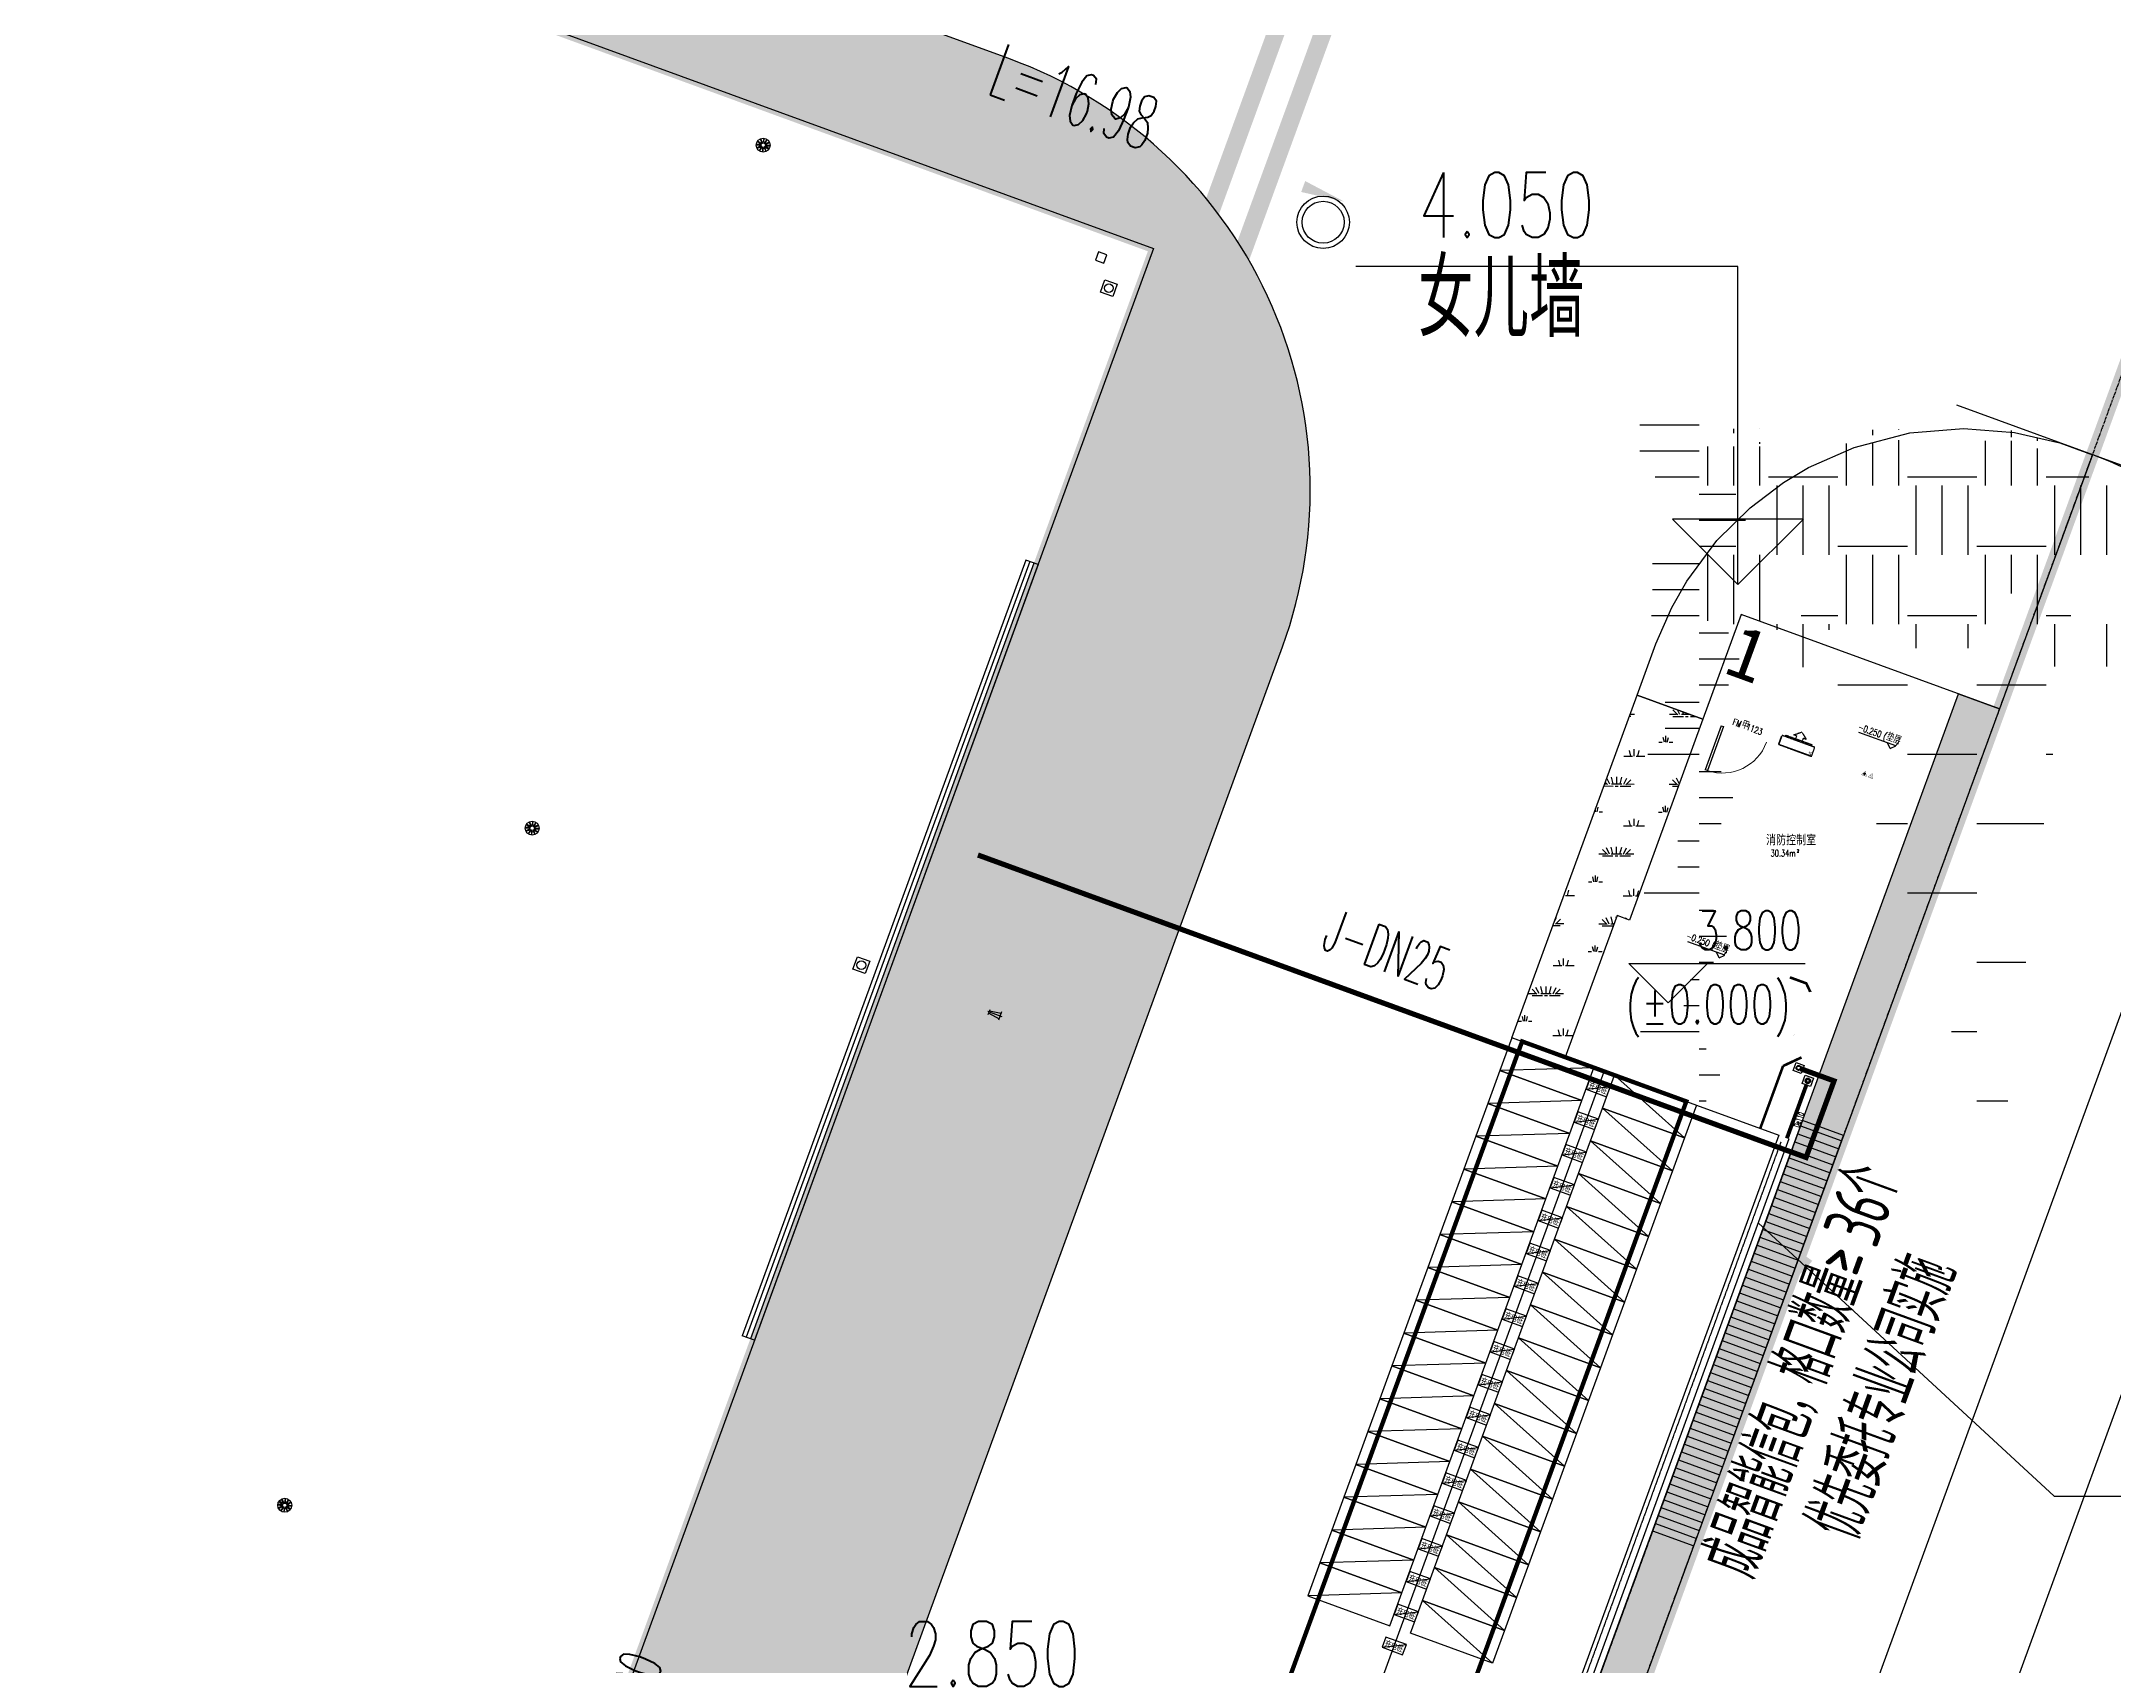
# Model space of a CAD drawing. Extents: x -11 to 40589024741, y -2 to 3380586937.
# Drawn here: x 40588292215 to 40588339648, y 3380269820 to 3380307018 of the extents above; entities that cross this region are included whole.
import ezdxf
from ezdxf.enums import TextEntityAlignment as Align

# ---------------------------------------------------------------- set-up
doc = ezdxf.new("R2010")
doc.units = 0
doc.header["$LTSCALE"] = 10
doc.header["$MEASUREMENT"] = 0
for name, pattern in [('124-SF$0$DASH', [0.35, 0.25, -0.1]), ('CENTER', [50.800000000000004, 31.75, -6.35, 6.35, -6.35]), ('DASH', [0.35, 0.25, -0.1])]:
    doc.linetypes.add(name, pattern=pattern)
doc.layers.get('Defpoints').update_dxf_attribs({"color": 210})
for name, color, linetype in [('0-WALL', 252, 'Continuous'), ('00绿地$0$A-车位', 253, 'Continuous'), ('1-单体污水', 50, 'Continuous'), ('1-单体雨水', 131, 'Continuous'), ('124-SF$0$J_EQPM_SMAL(空调室内外机)', 252, 'Continuous'), ('A-AXIS-ELEV', 4, 'Continuous'), ('A-FIRE-TEXT', 61, 'Continuous'), ('A-HATCH-1', 252, 'Continuous'), ('A-HRAIL', 173, 'Continuous'), ('A-LIN-V', 9, 'Continuous'), ('A-TEXT', 61, 'Continuous'), ('A-防火门', 252, 'Continuous'), ('CURTWALL', 252, 'Continuous'), ('DIM_污水', 2, 'Continuous'), ('PUB_TEXT', 7, 'Continuous'), ('SB_ZF消火栓', 10, 'Continuous'), ('TEXT_污水', 2, 'Continuous'), ('TEXT_给水', 3, 'Continuous'), ('TEXT_雨水', 4, 'Continuous'), ('VPIPE-雨水', 4, 'Continuous'), ('WELL_污水', 2, 'Continuous'), ('虹吸管道配件', 7, 'Continuous'), ('虹吸雨水斗', 6, 'Continuous')]:
    doc.layers.add(name, color=color, linetype=linetype)
for name, color, linetype, lineweight in [('GPS-ZF消防', 1, 'TG_X', 60), ('GPS-ZF给水', 3, 'TG_J', 60), ('LG-ZF给水', 3, 'Continuous', 60), ('LG-ZF雨水', 4, 'Continuous', 60)]:
    doc.layers.add(name, color=color, linetype=linetype, lineweight=lineweight)
doc.styles.add('124-SF$0$Standard', font='gbenor.shx', dxfattribs={"bigfont": 'gbcbig.shx'})
doc.styles.add('_TCH_DIM', font='SIMPLEX', dxfattribs={"bigfont": 'GBCBIG'})
doc.styles.add('_TCH_SPACE', font='SIMPLEX', dxfattribs={"height": 5, "bigfont": 'GBCBIG'})
doc.styles.add('_TCH_WINDOW', font='SIMPLEX', dxfattribs={"height": 3.5, "bigfont": 'GBCBIG'})
doc.styles.add('_TWT_PIPEDN', font='SIMPLEX', dxfattribs={"width": 0.6, "height": 3, "bigfont": 'HZTXT'})
doc.styles.add('A-STANDARD', font='SIMPLEX', dxfattribs={"bigfont": 'GBCBIG'})
doc.styles.add('note_txt', font='arial.ttf', dxfattribs={"width": 0.75})
doc.styles.get("Standard").update_dxf_attribs({"font": 'GBENOR', "width": 0.7, "bigfont": 'GBCBIG'})
doc.styles.add('TG_LINETYPE', font='SIMPLEX', dxfattribs={"width": 0.8, "height": 3.5, "bigfont": 'HZTXT'})
doc.styles.add('黑体', font='simhei.ttf', dxfattribs={"height": 12})
doc.linetypes.add('TG_J', pattern='A,2,-0.3,["J",TG_LINETYPE,S=0.1,R=0,X=-0.23,Y=-0.15],0', length=2.3)
doc.linetypes.add('TG_WX', pattern='A,3,-0.6,["WX",TG_LINETYPE,S=0.1,R=0,X=-0.52,Y=-0.15],0', length=3.6)
doc.linetypes.add('TG_X', pattern='A,5,-0.3,["X",TG_LINETYPE,S=0.1,R=0,X=-0.23,Y=-0.15],0', length=5.3)
pattern_1 = [(359.7997433640027, (40586781652.23563, 3380096977.4066), (1605.582436069864, 1594.398018370558), [240, -48, 64, -48, 240, -960]), (359.7997433640027, (40586781572.40391, 3380097025.685915), (1605.582436069864, 1594.398018370558), [160, -120, 240, -120, 160, -800]), (359.7997433640027, (40586782134.63737, 3380097663.72473), (1605.582436069864, 1594.398018370558), [200, -80, 200, -1120]), (359.7997433640027, (40586781335.7607, 3380097986.51888), (1605.582436069864, 1594.398018370558), [80, -160, 80, -1280]), (89.79974336400268, (40586781495.75972, 3380097985.959663), (-1594.398018370558, 1605.582436069864), [143.9999999999999, -1456]), (89.79974336400268, (40586781972.40147, 3380097024.28786), (-1594.398018370558, 1605.582436069864), [159.9999999999999, -1440]), (89.79974336400268, (40586782374.6359, 3380097662.8859), (-1594.398018370558, 1605.582436069864), [159.9999999999999, -1440]), (44.79974336400269, (40586782180.34427, 3380097007.560975), (5.59220884975889, 1599.99022725065), [160, -2102.7416992]), (134.7997433640026, (40586781764.34681, 3380097009.014949), (-1599.99022725065, 5.59220884975889), [160, -2102.741699199999]), (63.23469218400269, (40586782132.37251, 3380097015.728695), (5.59220893125007, 1599.990227220076), [160, -3417.7087632]), (75.76349989400268, (40586782052.40098, 3380097024.008257), (5.592208906717815, 1599.990226980322), [159.9999999999999, -6436.969001599999]), (75.76349989400268, (40586782454.63541, 3380097662.606292), (5.592208906717815, 1599.990226980322), [128, -6468.969001599999]), (75.76349989400268, (40586781527.75951, 3380097985.847823), (5.592208906717815, 1599.990226980322), [112, -6484.969001599998]), (103.8359868340026, (40586781892.40195, 3380097024.567471), (5.592208790911286, 1599.990226980727), [160, -6436.9690016]), (103.8359868340026, (40586782294.63638, 3380097663.165513), (5.592208790911286, 1599.990226980727), [128, -6468.9690016]), (103.8359868340026, (40586781463.75992, 3380097986.071505), (5.592208790911286, 1599.990226980727), [112, -6484.9690016]), (116.3647945640027, (40586781812.37448, 3380097016.847134), (5.592208209553519, 1599.990227222598), [159.9999999999999, -3417.706876319998])]

# ---------------------------------------------------------------- blocks, each defined once
blk = doc.blocks.new('555555555555555-M')
at = {"layer": 'A-LIN-V'}
h = blk.add_hatch(dxfattribs=at)
h.set_pattern_fill('ANSI31', color=256, scale=0.2, angle=212.6932080760602)
h.set_pattern_definition([(45.00000000000003, (0, 0), (-0.224506403026729, 0.2245064030267287), [])])
h.paths.add_polyline_path([(-149.8188201859593, -516.0526710674167), (-149.8188201785088, -515.0526710636914), (-159.8188201636076, -515.0526710599661), (-159.8188201636076, -516.052671071142)])
blk.add_lwpolyline([(-149.8188201859593, -516.0526710674167), (-149.8188201785088, -515.0526710636914), (-159.8188201636076, -515.0526710599661), (-159.8188201636076, -516.052671071142), (-149.8188201636076, -516.0526710674167)], dxfattribs=at)
at = {"layer": 'PUB_TEXT', "width": 0.7}
for s, height, p in [('成品智能信包，格口数量≥', 1.322222222222222, (-160.0961484983563, -517.6474339142442)), ('36', 1.3125, (-152.0111484983563, -517.6474339142442)), ('个', 1.322222222222222, (-150.9392734983563, -517.6474339142442)), ('优先委托专业公司实施', 1.322222222222222, (-158.4676572084427, -519.5719380304217))]:
    blk.add_text(s, height=height, dxfattribs=at).set_placement(p)
blk = doc.blocks.new('gfctuc')
blk.add_lwpolyline([(2035210, 4060000), (2035210, 4059500), (2035460, 4059500), (2035460, 4060000)], close=True)
blk.add_lwpolyline([(2035210, 4060000), (2035460, 4059500)])
at = {"layer": 'A-FIRE-TEXT', "style": 'note_txt', "width": 0.75}
blk.add_text('充电桩', height=139.1772151898734, rotation=270, dxfattribs=at).set_placement((2035259.942341931, 4059972.67247209))
blk = doc.blocks.new('00绿地$0$G$C40593B0A')
at = {"layer": '00绿地$0$A-车位'}
blk.add_lwpolyline([(-1559.999999523163, 590.0000009536743), (-759.9999995231628, 590.0000009536743), (-759.9999995231628, -1409.999999046326), (-1559.999999523163, -1409.999998569489)], close=True, dxfattribs=at)
blk.add_lwpolyline([(-759.9999995231628, 590.0000004768372), (-1559.999999284744, -1409.999998569489)], dxfattribs=at)
blk = doc.blocks.new('“奔腾”虹吸雨水斗')
at = {"layer": '虹吸雨水斗', "lineweight": 25}
for p, q in [((946981.5729472799, 86752.89512428427), (947040.4342308647, 86687.51744999675)), ((947051.9390358106, 86699.02171509856), (946986.60449177, 86757.83901256899)), ((947047.8582179125, 86793.27368750554), (947066.1447476526, 86707.2243189398)), ((947081.8603335525, 86711.43490229684), (947054.6876074036, 86795.03944810855)), ((947125.4522277878, 86795.09991370716), (947098.2641428069, 86711.4357096796)), ((947113.9795311099, 86707.22438888164), (947132.249532881, 86793.21441250079)), ((947193.5637246221, 86757.8844670532), (947128.1860503346, 86699.02318346837)), ((947139.6903154363, 86687.51837852233), (947198.5076129069, 86752.85292256305)), ((946944.3575006259, 86684.78362745002), (947028.0217046535, 86657.59554246908)), ((947028.0225120363, 86641.19173321455), (946944.4179662246, 86614.01900706587)), ((946946.1837268276, 86607.18961757475), (947032.2330953933, 86625.4761473148)), ((947032.2330254515, 86673.31093077212), (946946.2430018323, 86691.58093254315)), ((947040.4356992345, 86611.27043547296), (946981.6184017641, 86545.93589143225)), ((946986.5622900488, 86540.90434694209), (947051.9399643363, 86599.7656305269)), ((947066.1464835609, 86591.56442511365), (947047.87648179, 86505.5744014945)), ((947054.6737868831, 86503.68890028812), (947081.8618718641, 86587.3531043157)), ((947098.2656811185, 86587.35391169846), (947125.4384072672, 86503.74936588678)), ((947132.2677967583, 86505.51512648973), (947113.9812670184, 86591.5644950555)), ((947128.1869788602, 86599.76709889674), (947193.5215229009, 86540.94980142628)), ((947198.553067391, 86545.89368971103), (947139.6917838062, 86611.27136399854)), ((947233.9422878433, 86691.59919642055), (947147.8929192775, 86673.31266668047)), ((947147.8929892194, 86625.47788322317), (947233.8830128385, 86607.20788145217)), ((947152.1035026347, 86657.59708078073), (947235.7080484463, 86684.76980692943)), ((947235.7685140449, 86614.00518654528), (947152.1043100174, 86641.19327152622))]:
    blk.add_line(p, q, dxfattribs=at)
for centre, radius in [((947090.0630073354, 86649.39440699767), 149.9999999998636), ((947090.0630073354, 86649.39440699764), 47.64705882348608)]:
    blk.add_circle(centre, radius, dxfattribs=at)
for centre, start, end in [((947057.4151437385, 86705.94030695265), 231.638169039676, 8.367471067260695), ((947090.0620780587, 86714.68852463702), 201.6381690394507, 338.3674710638043), ((947122.7092613779, 86705.9412362294), 171.638169042018, 308.3674710654842), ((947024.7688896961, 86649.39347772092), 291.6381690381559, 68.36747106928848), ((947033.5161781037, 86682.04066104008), 261.6381690402307, 38.36747106319988), ((947033.5171073804, 86616.74654340072), 321.6381690427745, 98.36747106896546), ((947057.416753293, 86592.84757776589), 351.638169042018, 128.3674710654842), ((947090.0639366122, 86584.10028935828), 21.63816903945068, 158.3674710638043), ((947122.7108709324, 86592.84850704264), 51.63816903967597, 188.3674710672607), ((947146.6089072905, 86682.04227059458), 141.6381690427745, 278.3674710689655), ((947146.6098365672, 86616.74815295523), 81.63816904023071, 218.3674710631998), ((947155.3571249748, 86649.39533627436), 111.6381690381559, 248.3674710692885)]:
    blk.add_arc(centre, 8.823529411756681, start, end, dxfattribs=at)
blk = doc.blocks.new('A$C5F4A4BCE')
at = {"layer": '虹吸管道配件'}
for p, q in [((176.6663531798404, 0.0004953843308613), (0.0035471294540912, 176.2005501805106)), ((306.8823327764403, 346.7958991547348), (30.35059985890985, 145.9329886414343)), ((332.6375935673714, 321.1081017962424), (54.06986262113787, 42.54037085035816)), ((358.6182207444217, 295.1955283771967), (158.4812981195282, 18.13791643886361)), ((387.5463056394364, 266.3432178216754), (277.7288814946078, 375.8729857708094)), ((332.6375935673714, 321.1081017962424), (359.8704551435076, 348.3409633730771))]:
    blk.add_line(p, q, dxfattribs=at)
blk = doc.blocks.new('A$C45D56988')
at = {"layer": 'SB_ZF消火栓', "linetype": 'Continuous'}
h = blk.add_hatch(dxfattribs=at)
h.set_pattern_fill('ANSI31', color=256, scale=129.3304319997598, angle=270, style=0)
h.set_pattern_definition([(44.99999999999999, (-18467.83556752148, -6006.071650836078), (11.43130318510198, -11.43130318510198), [])])
h.paths.add_polyline_path([(169.7347523299104, 29.16247306582227), (169.7347523299104, 113.239785564554), (95.15624567508348, 113.239785564554), (95.15624567508348, 29.16247306582227)])
h = blk.add_hatch(dxfattribs=at)
h.set_pattern_fill('ANSI31', color=256, scale=129.3304319997598, angle=270, style=0)
h.set_pattern_definition([(44.99999999999999, (-18145.29467360777, -6006.071650836078), (11.43130318510198, -11.43130318510198), [])])
h.paths.add_polyline_path([(492.2756462436228, 29.16247306582227), (492.2756462436228, 113.239785564554), (417.6971395883302, 113.239785564554), (417.6971395883302, 29.16247306582227)])
for points, const_width in [([(253.8434293688333, 6.466528988952632), (132.5219146713207, 216.6015564965637), (11.20039997334243, 6.466528988952632), (253.8434293688333, 6.466528988952632), (132.5219146713207, 216.6015564965637)], 12.93304319997598), ([(169.7347523299104, 29.16247306582227), (169.7347523299104, 113.239785564554), (95.15624567508348, 113.239785564554), (95.15624567508348, 29.16247306582227), (169.7347523299104, 29.16247306582227)], 7.759825919985592), ([(576.3843232823128, 6.466528988952632), (455.0628085848002, 216.6015564965637), (333.7412938870548, 6.466528988952632), (576.3843232823128, 6.466528988952632), (455.0628085848002, 216.6015564965637)], 12.93304319997598), ([(492.2756462436228, 29.16247306582227), (492.2756462436228, 113.239785564554), (417.6971395883302, 113.239785564554), (417.6971395883302, 29.16247306582227), (492.2756462436228, 29.16247306582227)], 7.759825919985592)]:
    blk.add_lwpolyline(points, dxfattribs=dict(at, const_width=const_width))
blk = doc.blocks.new('壁挂式空调室内机')
at = {"layer": '124-SF$0$J_EQPM_SMAL(空调室内外机)', "linetype": '124-SF$0$DASH', "ltscale": 0.5}
for p, q in [((2036016.637841095, 1699011.875283499), (2035816.637841095, 1699011.875283494)), ((2036016.637841095, 1699011.875283499), (2036016.637841103, 1698211.87528344)), ((2036016.637841103, 1698211.87528344), (2035816.637841118, 1698211.875283553))]:
    blk.add_line(p, q, dxfattribs=at)
for points in [[(2035691.637841094, 1698761.87528346), (2035691.637841096, 1698690.78153346), (2035766.637841096, 1698690.781533462), (2035766.637841101, 1698532.969033462), (2035691.637841101, 1698532.96903346), (2035691.637841103, 1698461.87528346), (2035566.637841099, 1698611.875283456)], [(2035796.637841111, 1698211.875283463), (2036016.637841111, 1698211.87528347), (2036016.637841087, 1699011.87528347), (2035796.637841087, 1699011.875283463)]]:
    blk.add_lwpolyline(points, close=True, dxfattribs=at)
blk.add_lwpolyline([(2035796.637841089, 1698936.875283463), (2035766.637841089, 1698936.875283462), (2035766.637841108, 1698286.875283462), (2035796.637841108, 1698286.875283463)], dxfattribs=at)
at = {"layer": '124-SF$0$J_EQPM_SMAL(空调室内外机)', "linetype": '124-SF$0$DASH', "ltscale": 0.5, "style": '124-SF$0$Standard', "width": 0.6999999999534339}
blk.add_text('1P', height=100, rotation=90, dxfattribs=at).set_placement((2036025.327645134, 1698967.411174855), align=Align.CENTER)
blk = doc.blocks.new('$DorLib2D$00000001')
for p, q in [((0.45, 0.9750000000000001), (0.5000000000000002, 0.9750000000000001)), ((0.45, 0), (0.45, 0.9750000000000001)), ((0.5, 0), (0.5, 0.9750000000000001)), ((0.5, 0), (0.45, 0))]:
    blk.add_line(p, q)
at = {"lineweight": 13}
blk.add_arc((0.475, 0), 0.975, 91.4692835813538, 180, dxfattribs=at)
blk = doc.blocks.new('$TWTSYS$00000376')
for radius in [0.5, 0.4]:
    blk.add_circle((0, 0, 1e-08), radius)

msp = doc.modelspace()

# ---------------------------------------------------------------- hatches: boundary and pattern name
at = {"layer": '0-WALL'}
h = msp.add_hatch(dxfattribs=at)
h.set_pattern_fill('草坪或沼泽', color=256, scale=400, angle=-0.2002566359973439)
h.set_pattern_definition(pattern_1)
h.paths.add_polyline_path([(40588302101.65063, 3380196170.468816), (40588275532.99889, 3380123451.400391), (40588213851.09888, 3380137607.100394), (40588128542.39888, 3380162853.200394), (40588051310.19772, 3380185028.900719), (40588215760.93867, 3380403827.430827), (40588224457.89889, 3380415266.100397), (40588259176.22743, 3380461579.853973), (40588327409.83173, 3380431029.725285), (40588344233.50636, 3380419662.492857), (40588367371.5578, 3380409302.928), (40588374373.70445, 3380393980.898594), (40588343265.0993, 3380308835.863516), (40588342325.82697, 3380309179.036222), (40588348228.41968, 3380325334.510901), (40588347758.97752, 3380325506.026352), (40588351316.98, 3380333787.979114), (40588373293.57957, 3380393938.55436), (40588366618.76474, 3380408544.319475), (40588343745.60789, 3380418785.283479), (40588326921.93328, 3380430152.515906), (40588259497.00458, 3380460340.577487), (40588225255.99977, 3380414663.566939), (40588216558.65724, 3380403224.394626), (40588052982.28776, 3380185589.19869), (40588128822.27935, 3380163813.243824), (40588214105.07047, 3380138574.811257), (40588274896.56686, 3380124623.454612), (40588301162.37835, 3380196513.641506)])
h.paths.add_polyline_path([(40588308330.11839, 3380213217.941715), (40588307390.84607, 3380213561.114415), (40588309294.96852, 3380218774.420028), (40588308825.8936, 3380218945.745433), (40588312382.5983, 3380227228.097439), (40588336080.2008, 3380292084.600181), (40588337019.47311, 3380291741.427476)])
h = msp.add_hatch(dxfattribs=at)
h.set_pattern_fill('草坪或沼泽', color=256, scale=400, angle=-0.2002566359973439)
h.set_pattern_definition([(359.7997433640027, (40586781652.23563, 3380096977.4066), (1605.582436069863, 1594.398018370559), [240, -48, 64, -48, 240, -960]), (359.7997433640027, (40586781572.40391, 3380097025.685915), (1605.582436069863, 1594.398018370559), [160, -120, 240, -120, 160, -800]), (359.7997433640027, (40586782134.63737, 3380097663.72473), (1605.582436069863, 1594.398018370559), [200, -80, 200, -1120]), (359.7997433640027, (40586781335.7607, 3380097986.51888), (1605.582436069863, 1594.398018370559), [80, -160, 80, -1280]), (89.79974336400268, (40586781495.75972, 3380097985.959663), (-1594.398018370559, 1605.582436069863), [143.9999999999999, -1456]), (89.79974336400268, (40586781972.40147, 3380097024.28786), (-1594.398018370559, 1605.582436069863), [159.9999999999999, -1440]), (89.79974336400268, (40586782374.6359, 3380097662.8859), (-1594.398018370559, 1605.582436069863), [159.9999999999999, -1440]), (44.79974336400269, (40586782180.34427, 3380097007.560975), (5.592208849759004, 1599.99022725065), [160, -2102.7416992]), (134.7997433640026, (40586781764.34681, 3380097009.014949), (-1599.99022725065, 5.592208849759004), [160, -2102.741699199999]), (63.23469218400269, (40586782132.37251, 3380097015.728695), (5.59220893125007, 1599.990227220076), [160, -3417.7087632]), (75.76349989400268, (40586782052.40098, 3380097024.008257), (5.592208906717815, 1599.990226980322), [159.9999999999999, -6436.969001599999]), (75.76349989400268, (40586782454.63541, 3380097662.606292), (5.592208906717815, 1599.990226980322), [128, -6468.969001599999]), (75.76349989400268, (40586781527.75951, 3380097985.847823), (5.592208906717815, 1599.990226980322), [112, -6484.969001599998]), (103.8359868340026, (40586781892.40195, 3380097024.567471), (5.592208790911286, 1599.990226980727), [160, -6436.9690016]), (103.8359868340026, (40586782294.63638, 3380097663.165513), (5.592208790911286, 1599.990226980727), [128, -6468.9690016]), (103.8359868340026, (40586781463.75992, 3380097986.071505), (5.592208790911286, 1599.990226980727), [112, -6484.9690016]), (116.3647945640027, (40586781812.37448, 3380097016.847134), (5.592208209553178, 1599.990227222599), [159.9999999999999, -3417.706876319998])])
edge = h.paths.add_edge_path()
edge.add_line((40588347473.74732, 3380325610.238097), (40588347683.54144, 3380326090.42787))
edge.add_line((40588347683.54144, 3380326090.42787), (40588351031.62238, 3380333884.752417))
edge.add_line((40588351031.62238, 3380333884.752417), (40588372861.52964, 3380393921.616653))
edge.add_line((40588372861.52964, 3380393921.616653), (40588366317.64748, 3380408240.876073))
edge.add_line((40588366317.64748, 3380408240.876073), (40588343550.44849, 3380418434.399735))
edge.add_line((40588343550.44849, 3380418434.399735), (40588326726.77381, 3380429801.632178))
edge.add_line((40588326726.77381, 3380429801.632178), (40588259625.31542, 3380459844.866894))
edge.add_line((40588259625.31542, 3380459844.866894), (40588073765.91951, 3380212575.66465))
edge.add_line((40588073765.91951, 3380212575.66465), (40588074114.24911, 3380212476.750173))
edge.add_line((40588074114.24911, 3380212476.750173), (40588253152.5882, 3380450673.037109))
edge.add_line((40588253152.5882, 3380450673.037109), (40588254435.22427, 3380450204.422307))
edge.add_line((40588254435.22426, 3380450204.422312), (40588256320.90167, 3380455368.658761))
edge.add_line((40588256320.90168, 3380455368.658754), (40588326766.81535, 3380429630.545198))
edge.add_line((40588326766.81535, 3380429630.5452), (40588324880.26955, 3380424466.932958))
edge.add_line((40588324880.26955, 3380424466.93296), (40588331455.15974, 3380422064.756639))
edge.add_line((40588331455.15974, 3380422064.756637), (40588332483.92516, 3380424880.513825))
edge.add_line((40588332483.92516, 3380424880.513825), (40588335301.73654, 3380423850.997883))
edge.add_line((40588335301.73654, 3380423850.997883), (40588334273.03025, 3380421035.31484))
edge.add_line((40588334273.03025, 3380421035.31484), (40588353055.22745, 3380414173.051638))
edge.add_line((40588353055.22745, 3380414173.051638), (40588361187.80811, 3380410524.8103))
edge.add_arc((40588348999.16582, 3380398232.729486), 17310.63983173795, -14.619993948344586, 45.2420907396521, ccw=False)
edge.add_line((40588365749.30704, 3380393863.402212), (40588366656.65319, 3380393529.94107))
edge.add_line((40588366656.65319, 3380393529.94107), (40588371065.31603, 3380391919.168731))
edge.add_line((40588371065.31603, 3380391919.168731), (40588346912.35277, 3380325815.879339))
edge.add_line((40588346912.35277, 3380325815.879339), (40588347473.74732, 3380325610.238097))
h = msp.add_hatch(dxfattribs=at)
h.set_pattern_fill('草坪或沼泽', color=256, scale=400, angle=-0.2002566359973439)
h.set_pattern_definition(pattern_1)
edge = h.paths.add_edge_path()
edge.add_arc((40588276896.11306, 3380228003.90167), 3000.732754356062, 160.8988384068728, 249.924309816011)
edge.add_line((40588275866.0779, 3380225185.493501), (40588283567.66739, 3380222371.617772))
edge.add_arc((40588287170.98043, 3380232233.977297), 10500.00001398691, 249.9297114004127, 339.9297093813287)
edge.add_line((40588297033.33983, 3380228630.663911), (40588320609.30452, 3380293158.672471))
edge.add_arc((40588310746.9451, 3380296761.985848), 10500.00001027827, -20.07029054043499, 69.92971149946355)
edge.add_line((40588314350.25814, 3380306624.345373), (40588306648.63988, 3380309438.209656))
edge.add_arc((40588305619.15548, 3380306619.600929), 3000.732125477395, 69.93550201691976, 158.9609896945919)
edge.add_line((40588302818.46352, 3380307696.874272), (40588317658.96649, 3380302274.746088))
edge.add_line((40588317658.96647, 3380302274.746092), (40588288901.0967, 3380223563.724454))
edge.add_line((40588288901.0967, 3380223563.724453), (40588274060.59381, 3380228985.852626))
h = msp.add_hatch(dxfattribs=at)
h.set_pattern_fill('草坪或沼泽', color=256, scale=400, angle=-0.2002566359973439)
h.set_pattern_definition(pattern_1)
h.paths.add_polyline_path([(40588327080.01256, 3380283767.818078), (40588325858.54317, 3380284214.094297), (40588328724.03516, 3380292057.018147), (40588330227.28615, 3380291507.790162), (40588328546.43983, 3380286907.27127), (40588328264.65811, 3380287010.223078)])
msp.add_hatch(color=256, dxfattribs=at).paths.add_polyline_path([(40588331496.71636, 3380279976.585305), (40588332462.63614, 3380278811.682229), (40588332734.10699, 3380279105.456936)], flags=17)
at = {"layer": '1-单体污水'}
for points in [[(40588332595.21292, 3380285458.143757), (40588332605.5081, 3380285486.321928), (40588332617.17988, 3380285482.057526)], [(40588332595.21292, 3380285458.143757), (40588332622.41769, 3380285470.78894), (40588332617.17988, 3380285482.057526)], [(40588332684.62787, 3380285265.777007), (40588332711.83263, 3380285278.42219), (40588332717.07044, 3380285267.153606)], [(40588332684.62787, 3380285265.777007), (40588332712.80604, 3380285255.481827), (40588332717.07044, 3380285267.153606)]]:
    msp.add_hatch(color=256, dxfattribs=at).paths.add_polyline_path(points)
at = {"layer": 'A-HATCH-1'}
h = msp.add_hatch(dxfattribs=at)
h.set_pattern_fill('EARTH', color=256, scale=500)
h.set_pattern_definition([(0, (93.92723846435547, -34.31726694107056), (1587.5, 1587.5), [1587.5, -1587.5]), (0, (93.92723083496094, 560.9952330589294), (1587.5, 1587.5), [1587.5, -1587.5]), (0, (93.92723846435547, 1156.307733058929), (1587.5, 1587.5), [1587.5, -1587.5]), (90, (292.3647079467773, 1354.745242595673), (-1587.5, 1587.5), [1587.5, -1587.5]), (90, (887.6772384643555, 1354.745234966278), (-1587.5, 1587.5), [1587.5, -1587.5]), (90, (1482.989738464355, 1354.745233058929), (-1587.5, 1587.5), [1587.5, -1587.5])])
h.paths.add_polyline_path([(40588328724.03516, 3380292057.018147), (40588329153.00119, 3380293231.108782), (40588329516.00616, 3380294064.226702), (40588329858.88187, 3380294666.224604), (40588330552.09274, 3380295594.811324), (40588331309.6404, 3380296345.758215), (40588332075.6366, 3380296923.084267), (40588332646.04918, 3380297263.135762), (40588333694.03465, 3380297727.13975), (40588334967.24739, 3380298055.716828), (40588336193.92644, 3380298157.312654), (40588337360.35245, 3380298066.623588), (40588338397.52149, 3380297827.39702), (40588339143.4695, 3380297554.857328), (40588337019.47477, 3380291741.426878), (40588331102.49392, 3380293903.256054), (40588330227.2861, 3380291507.790174)])
at = {"layer": 'GPS-ZF给水'}
for points in [[(40588333230.04813, 3380283224.634266), (40588333250.63849, 3380283280.990607), (40588333306.99483, 3380283260.400248)], [(40588333230.04813, 3380283224.634266), (40588333286.40446, 3380283204.043903), (40588333306.99483, 3380283260.400248)], [(40588332590.03535, 3380281472.903007), (40588332569.44487, 3380281416.546708), (40588332625.80132, 3380281395.956306)], [(40588332590.03535, 3380281472.903007), (40588332646.39169, 3380281452.312647), (40588332625.80132, 3380281395.956306)]]:
    msp.add_hatch(color=256, dxfattribs=at).paths.add_polyline_path(points)

# ---------------------------------------------------------------- linework, layer by layer
at = {"layer": '0-WALL', "linetype": 'CENTER', "ltscale": 0.2}
msp.add_line((40588275533, 3380123451.4), (40588374373.70558, 3380393980.898193), dxfattribs=at)
at = {"layer": '0-WALL'}
for p, q in [((40588331031.81094, 3380301868.286373), (40588322289.60671, 3380301868.286373)), ((40588331031.81094, 3380294583.99063), (40588331031.81094, 3380301868.286373)), ((40588331031.81094, 3380294583.99063), (40588329531.81094, 3380296083.99063)), ((40588332531.81094, 3380296083.99063), (40588329531.81094, 3380296083.99063)), ((40588331031.81094, 3380294583.99063), (40588332531.81094, 3380296083.99063)), ((40588329437.86173, 3380285009.831758), (40588328537.86173, 3380285909.831758)), ((40588328537.86173, 3380285909.831758), (40588332565.84434, 3380285909.831758)), ((40588329437.86173, 3380285009.831758), (40588330337.86173, 3380285909.831758)), ((40588331496.71636, 3380279976.585305), (40588338267.33846, 3380273720)), ((40588338267.33846, 3380273720), (40588346950, 3380273720))]:
    msp.add_line(p, q, dxfattribs=at)
for points in [[(40588279663.92742, 3380120186.559477), (40588379774.60181, 3380394192.024467), (40588371135.52426, 3380413095.970189), (40588346673, 3380424048.539261), (40588329849.32545, 3380435415.771638), (40588230874.09999, 3380479729.8), (40588213435.8, 3380475126.9)], [(40588330085.2688, 3380282669.817246), (40588331963.81347, 3380281983.471905), (40588316864.21603, 3380240655.489169), (40588314985.67255, 3380241341.834076)], [(40588332198.72759, 3380281898.007923), (40588312243.10741, 3380227278.967361), (40588308684.93015, 3380218997.135206)]]:
    msp.add_lwpolyline(points, dxfattribs=at)
at = {"layer": '0-WALL', "color": 1, "linetype": 'DASH', "ltscale": 3, "const_width": 300}
msp.add_lwpolyline([(40588374373.70446, 3380393980.898591), (40588367371.55781, 3380409302.927993), (40588344233.50639, 3380419662.492842), (40588327409.83178, 3380431029.725266), (40588259176.22743, 3380461579.853973), (40588224457.8989, 3380415266.100388), (40588215760.93867, 3380403827.430825), (40588051310.19777, 3380185028.900704), (40588128542.3989, 3380162853.200386), (40588213851.09889, 3380137607.100389), (40588275532.99889, 3380123451.400389)], close=True, dxfattribs=at)
at = {"layer": '0-WALL', "linetype": 'CENTER', "ltscale": 0.2}
msp.add_lwpolyline([(40588374373.70446, 3380393980.898591), (40588367371.55781, 3380409302.927993), (40588344233.50639, 3380419662.492842), (40588327409.83178, 3380431029.725266), (40588259176.22743, 3380461579.853973), (40588224457.8989, 3380415266.100388), (40588215760.93867, 3380403827.430825), (40588051310.19777, 3380185028.900704), (40588128542.3989, 3380162853.200386), (40588213851.09889, 3380137607.100389), (40588275532.99889, 3380123451.400389)], close=True, dxfattribs=at)
at = {"layer": '0-WALL', "color": 20, "true_color": 0xf72408}
for points, const_width in [([(40588140496.06805, 3380277785.006165), (40588146540.46045, 3380294328.662395), (40588189424.8968, 3380349126.363404), (40588317658.96648, 3380302274.746078), (40588288901.09678, 3380223563.724436)], 200.0000000000001), ([(40588326093.36136, 3380284128.300979), (40588329850.45068, 3380282755.610234), (40588314750.85112, 3380241427.628277), (40588310993.7618, 3380242800.319022)], 100)]:
    msp.add_lwpolyline(points, close=True, dxfattribs=dict(at, const_width=const_width))
at = {"layer": '0-WALL'}
msp.add_lwpolyline([(40588274060.59381, 3380228985.852626, 0.4092405489993675), (40588275866.0779, 3380225185.493501), (40588283567.66739, 3380222371.617772, 0.4142135520516368), (40588297033.33983, 3380228630.663911), (40588320609.30452, 3380293158.672471, 0.4142135728009565), (40588314350.25814, 3380306624.345373), (40588306648.63988, 3380309438.209656, 0.4092406318726323), (40588302818.46352, 3380307696.874272), (40588317658.96647, 3380302274.746092), (40588288901.0967, 3380223563.724453)], format="xyb", close=True, dxfattribs=at)
at = {"layer": '0-WALL', "ltscale": 2}
msp.add_lwpolyline([(40588336034.60408, 3380298701.74975), (40588375614.71117, 3380284240.756378)], dxfattribs=at)
at = {"layer": '0-WALL', "ltscale": 10}
msp.add_lwpolyline([(40588338955.74104, 3380297634.482746), (40588339147.48518, 3380297564.423755, -0.4142126470591913), (40588343916.25903, 3380287304.872298), (40588318590.11734, 3380217986.577619, -0.4142133501873153), (40588308330.56275, 3380213217.778307), (40588308330.11805, 3380213217.940784)], format="xyb", dxfattribs=at)
at = {"layer": '0-WALL'}
for points in [[(40588308330.11839, 3380213217.941715), (40588307390.84607, 3380213561.114415), (40588309294.96852, 3380218774.420028), (40588308825.8936, 3380218945.745433), (40588312382.5983, 3380227228.097439), (40588336080.2008, 3380292084.600181), (40588337019.47311, 3380291741.427476)], [(40588327080.01256, 3380283767.818078), (40588325858.54317, 3380284214.094297), (40588328724.03516, 3380292057.018147), (40588330227.28615, 3380291507.790162), (40588328546.43983, 3380286907.27127), (40588328264.65811, 3380287010.223078)]]:
    msp.add_lwpolyline(points, close=True, dxfattribs=at)
at = {"layer": '0-WALL', "elevation": 3538.286350753779}
msp.add_lwpolyline([(40588312872.30642, 3380242113.973517), (40588327971.90392, 3380283441.956375)], dxfattribs=at)
at = {"layer": '0-WALL', "linetype": 'DASH'}
for points in [[(40588332013.80669, 3380281828.972494), (40588312103.65039, 3380227334.367696), (40588308546.96185, 3380219056.501135)], [(40588332295.58839, 3380281726.020692), (40588312382.57338, 3380227223.591549), (40588308822.59636, 3380218938.071333)]]:
    msp.add_lwpolyline(points, dxfattribs=at)
at = {"layer": '1-单体污水'}
for points, const_width in [([(40588332595.21292, 3380285458.143757), (40588332219.3151, 3380285595.481836)], 60), ([(40588332595.21292, 3380285458.143757), (40588332684.62787, 3380285265.777007)], 60), ([(40588332327.25185, 3380284300.610979), (40588332307.38902, 3380284246.24591)], 1.919150129035536), ([(40588332486.58857, 3380283762.709285), (40588332063.63959, 3380283566.116257)], 60), ([(40588332063.63959, 3380283566.116257), (40588331540.14592, 3380282133.300779)], 60)]:
    msp.add_lwpolyline(points, dxfattribs=dict(at, const_width=const_width))
at = {"layer": '1-单体雨水', "ltscale": 1.5, "const_width": 90}
msp.add_lwpolyline([(40588332603.68307, 3380283149.765819), (40588332150.79317, 3380281910.194614)], dxfattribs=at)
at = {"layer": 'A-AXIS-ELEV'}
for p, q in [((40588334642.35544, 3380290891.925661), (40588333797.88575, 3380291200.46122)), ((40588334514.11094, 3380290832.315693), (40588334454.50097, 3380290960.560194)), ((40588334514.11094, 3380290832.315693), (40588334642.35544, 3380290891.925661)), ((40588330731.50421, 3380286103.215744), (40588329887.03452, 3380286411.751305)), ((40588330603.25971, 3380286043.605776), (40588330543.64974, 3380286171.850277)), ((40588330603.25971, 3380286043.605776), (40588330731.50421, 3380286103.215744))]:
    msp.add_line(p, q, dxfattribs=at)
at = {"layer": 'A-HATCH-1'}
msp.add_lwpolyline([(40588328724.03516, 3380292057.018147), (40588329153.00119, 3380293231.108782), (40588329516.00616, 3380294064.226702), (40588329858.88187, 3380294666.224604), (40588330552.09274, 3380295594.811324), (40588331309.6404, 3380296345.758215), (40588332075.6366, 3380296923.084267), (40588332646.04918, 3380297263.135762), (40588333694.03465, 3380297727.13975), (40588334967.24739, 3380298055.716828), (40588336193.92644, 3380298157.312654), (40588337360.35245, 3380298066.623588), (40588338397.52149, 3380297827.39702), (40588339143.4695, 3380297554.857328), (40588337019.47477, 3380291741.426878), (40588331102.49392, 3380293903.256054), (40588330227.2861, 3380291507.790174)], close=True, dxfattribs=at)
at = {"layer": 'CURTWALL'}
for p, q in [((40588314734.75514, 3380295145.300956), (40588308248.79169, 3380277393.053828)), ((40588314828.68237, 3380295110.983689), (40588308342.71893, 3380277358.736561)), ((40588314922.6096, 3380295076.666423), (40588308436.64616, 3380277324.419295)), ((40588315016.53684, 3380295042.349155), (40588308530.57339, 3380277290.102027)), ((40588315016.53684, 3380295042.349155), (40588314734.75514, 3380295145.300956)), ((40588308530.57339, 3380277290.102027), (40588308248.79169, 3380277393.053828))]:
    msp.add_line(p, q, dxfattribs=at)
at = {"layer": 'Defpoints', "color": 1}
msp.add_lwpolyline([(40588316331.8139, 3380302014.376571), (40588316519.66837, 3380301945.742037), (40588316588.3029, 3380302133.596504), (40588316400.44843, 3380302202.231038)], close=True, dxfattribs=at)
at = {"layer": 'Defpoints', "color": 4}
for points in [[(40588316547.21708, 3380301563.047947), (40588316828.99878, 3380301460.096147), (40588316726.04697, 3380301178.314446), (40588316444.26527, 3380301281.266247)], [(40588310884.86877, 3380286065.05416), (40588311166.65047, 3380285962.102359), (40588311063.69867, 3380285680.320659), (40588310781.91697, 3380285783.27246)], [(40588332691.59576, 3380283098.99795), (40588332503.74129, 3380283167.632483), (40588332572.37582, 3380283355.48695), (40588332760.23029, 3380283286.852417)]]:
    msp.add_lwpolyline(points, close=True, dxfattribs=at)
at = {"layer": 'Defpoints'}
msp.add_lwpolyline([(40588332479.10557, 3380283392.549929), (40588332291.25111, 3380283461.184463), (40588332359.88564, 3380283649.03893), (40588332547.7401, 3380283580.404396)], close=True, dxfattribs=at)
at = {"layer": 'DIM_污水'}
msp.add_lwpolyline([(40588318096.58965, 3380304796.129869, 0, 0, 0), (40588322022.54282, 3380303351.640389, 0, 266.6666666666667, 0), (40588321084.05135, 3380303696.942791, 0, 0, 0)], format="xyseb", dxfattribs=at)
at = {"layer": 'GPS-ZF消防', "linetype": 'TG_WX', "ltscale": 0.5, "const_width": 400}
for points in [[(40588314630.14153, 3380288311.542325), (40588340658.50498, 3380359571.426625)], [(40588298913.20228, 3380245282.049743), (40588314451.73502, 3380287823.104898)]]:
    msp.add_lwpolyline(points, dxfattribs=at)
at = {"layer": 'GPS-ZF给水', "ltscale": 0.5, "const_width": 400}
msp.add_lwpolyline([(40588302596.53992, 3380258257.958246), (40588338729.29732, 3380357286.616254)], dxfattribs=at)
at = {"layer": 'GPS-ZF给水', "ltscale": 0.2, "const_width": 120}
for points in [[(40588313642.24748, 3380288395.669403), (40588332590.03523, 3380281472.903048)], [(40588332466.45754, 3380283503.619828), (40588333230.04813, 3380283224.634267)], [(40588332590.03535, 3380281472.903008), (40588333230.04813, 3380283224.634263)]]:
    msp.add_lwpolyline(points, dxfattribs=at)
at = {"layer": 'LG-ZF给水', "linetype": 'Continuous'}
msp.add_circle((40588332419.49393, 3380283520.778461), 50, dxfattribs=at)
at = {"layer": 'LG-ZF雨水', "linetype": 'Continuous'}
for radius in [55, 40]:
    msp.add_circle((40588332631.99483, 3380283227.255786), radius, dxfattribs=at)
at = {"layer": 'VPIPE-雨水', "linetype": 'Continuous'}
for centre in [(40588316636.63203, 3380301370.681197), (40588310974.28372, 3380285872.687409)]:
    msp.add_circle(centre, 100, dxfattribs=at)

# ---------------------------------------------------------------- block references
at = {"layer": '0-WALL', "xscale": -1, "rotation": 249.9297095178311}
for p in [(40588327443.72855, 3380284444.067712), (40588327169.19041, 3380283692.649854), (40588326894.65224, 3380282941.231996), (40588326620.11407, 3380282189.814137), (40588326345.57592, 3380281438.396277), (40588326071.03776, 3380280686.978419), (40588325796.4996, 3380279935.56056), (40588325521.96144, 3380279184.142701), (40588325247.42327, 3380278432.724843), (40588324972.88512, 3380277681.306985), (40588324698.34694, 3380276929.889126), (40588324423.80879, 3380276178.471268), (40588324149.27063, 3380275427.053409), (40588323874.73247, 3380274675.63555), (40588323600.19431, 3380273924.217692), (40588323325.65615, 3380273172.799833), (40588323051.11798, 3380272421.381974)]:
    msp.add_blockref('00绿地$0$G$C40593B0A', p, dxfattribs=at)
at = {"layer": '0-WALL'}
for name, p, rotation in [('gfctuc', (40591442574.13208, 3376978137.12462), 69.9297110723398), ('00绿地$0$G$C40593B0A', (40588329021.70602, 3380283867.537649), 69.92971314102898), ('gfctuc', (40591442299.59395, 3376977385.706763), 69.9297110723398), ('00绿地$0$G$C40593B0A', (40588328747.16788, 3380283116.119787), 69.92971314102898), ('gfctuc', (40591442025.05579, 3376976634.288905), 69.9297110723398), ('00绿地$0$G$C40593B0A', (40588328472.62978, 3380282364.701906), 69.92971314102898), ('gfctuc', (40591441750.51762, 3376975882.871046), 69.9297110723398), ('00绿地$0$G$C40593B0A', (40588328198.09167, 3380281613.284029), 69.92971314102898), ('00绿地$0$G$C40593B0A', (40588327923.55354, 3380280861.866159), 69.92971314102898), ('gfctuc', (40591441475.97945, 3376975131.453186), 69.9297110723398), ('gfctuc', (40591441201.4413, 3376974380.035328), 69.9297110723398), ('00绿地$0$G$C40593B0A', (40588327649.01543, 3380280110.448278), 69.92971314102898), ('gfctuc', (40591440926.90314, 3376973628.61747), 69.9297110723398), ('00绿地$0$G$C40593B0A', (40588327374.47732, 3380279359.030405), 69.92971314102898), ('gfctuc', (40591440652.36497, 3376972877.19961), 69.9297110723398), ('00绿地$0$G$C40593B0A', (40588327099.9392, 3380278607.612528), 69.92971314102898), ('gfctuc', (40591440377.82682, 3376972125.781752), 69.9297110723398), ('00绿地$0$G$C40593B0A', (40588326825.4011, 3380277856.194651), 69.92971314102898), ('gfctuc', (40591440103.28864, 3376971374.363894), 69.9297110723398), ('00绿地$0$G$C40593B0A', (40588326550.86298, 3380277104.776773), 69.92971314102898), ('gfctuc', (40591439828.75049, 3376970622.946035), 69.9297110723398), ('00绿地$0$G$C40593B0A', (40588326276.32488, 3380276353.358889), 69.92971314102898), ('00绿地$0$G$C40593B0A', (40588326001.78676, 3380275601.941027), 69.92971314102898), ('gfctuc', (40591439554.21236, 3376969871.528178), 69.9297110723398), ('gfctuc', (40591439279.67419, 3376969120.110319), 69.9297110723398), ('00绿地$0$G$C40593B0A', (40588325727.24865, 3380274850.523146), 69.92971314102898), ('gfctuc', (40591439005.13602, 3376968368.69246), 69.9297110723398), ('00绿地$0$G$C40593B0A', (40588325452.71053, 3380274099.105272), 69.92971314102898), ('gfctuc', (40591438730.59785, 3376967617.274601), 69.9297110723398), ('00绿地$0$G$C40593B0A', (40588325178.17242, 3380273347.687395), 69.92971314102898), ('gfctuc', (40591438456.05971, 3376966865.856743), 69.9297110723398), ('00绿地$0$G$C40593B0A', (40588324903.6343, 3380272596.269522), 69.92971314102898), ('00绿地$0$G$C40593B0A', (40588324629.0962, 3380271844.851637), 69.92971314102898), ('gfctuc', (40591438181.52155, 3376966114.438884), 69.9297110723398), ('gfctuc', (40591437906.98338, 3376965363.021024), 69.9297110723398)]:
    msp.add_blockref(name, p, dxfattribs=dict(at, rotation=rotation))
at = {"layer": '0-WALL', "xscale": 1000, "yscale": 1000, "zscale": 1000, "rotation": 69.92970956885354}
msp.add_blockref('555555555555555-M', (40587900150.09617, 3380599788.534329), dxfattribs=at)
at = {"layer": 'A-HRAIL', "rotation": 249.9297114489383}
msp.add_blockref('壁挂式空调室内机', (40587435585.26189, 3382786081.072603), dxfattribs=at)
at = {"layer": 'A-防火门', "xscale": -1100, "yscale": -1100, "zscale": 100, "rotation": 339.9297112679916}
msp.add_blockref('$DorLib2D$00000001', (40588331166.67625, 3380291164.938838), dxfattribs=at)
at = {"layer": 'SB_ZF消火栓', "xscale": 0.5, "yscale": 0.5, "zscale": 0.5, "rotation": 339.9297114489383}
msp.add_blockref('A$C45D56988', (40588333849.94653, 3380290234.36922), dxfattribs=at)
at = {"layer": 'WELL_污水', "xscale": 1200, "yscale": 1200, "zscale": 1200, "rotation": 339.7997433390076}
msp.add_blockref('$TWTSYS$00000376', (40588321540.19373, 3380302879.894178), dxfattribs=at)
at = {"layer": '虹吸管道配件', "lineweight": -2, "xscale": -0.7866797424559362, "yscale": 0.7866797424559363, "zscale": 0.7866797424559363, "rotation": 24.92971144890715}
msp.add_blockref('A$C5F4A4BCE', (40588314244.03052, 3380284684.880397, 3000), dxfattribs=at)
at = {"layer": '虹吸雨水斗', "xscale": 1.061320754715, "yscale": 1.061320754715, "zscale": 1.061320754715, "rotation": 339.9297114489383}
for p in [(40587333045.90835, 3380563212.001631), (40587327759.26823, 3380547576.739038), (40587322096.9192, 3380532078.745512)]:
    msp.add_blockref('“奔腾”虹吸雨水斗', p, dxfattribs=at)

# ---------------------------------------------------------------- texts
at = {"layer": '0-WALL', "color": 7, "style": 'A-STANDARD', "width": 0.7058823529411765}
for s, height, p in [('4.050', 1487.5, (40588323712.09012, 3380302527.940354)), ('3.800', 892.5, (40588330075.84434, 3380286224.831758)), ('(%%P0.000)', 892.5, (40588328455.84434, 3380284532.331758)), ('2.850', 1487.5, (40588311947.36734, 3380269366.033374))]:
    msp.add_text(s, height=height, dxfattribs=at).set_placement(p)
at = {"layer": '0-WALL', "color": 7, "style": 'A-STANDARD'}
msp.add_text('女儿墙', height=1762.962962962963, dxfattribs=at).set_placement((40588323712.09012, 3380300252.940354))
at = {"layer": '0-WALL', "style": '黑体'}
msp.add_text('1', height=1203.218884120172, rotation=339.9297114345931, dxfattribs=at).set_placement((40588330668.70123, 3380292578.070322))
at = {"layer": 'A-AXIS-ELEV', "color": 7, "style": '_TCH_DIM', "width": 0.7058823529411765}
for s, p in [('-0.250', (40588333765.61252, 3380291268.146899)), ('(', (40588334343.26501, 3380291057.095707)), (')', (40588334639.83525, 3380290948.740762)), ('-0.250', (40588329835.97585, 3380286486.300437)), ('(', (40588330413.62833, 3380286275.249245)), (')', (40588330710.19858, 3380286166.8943))]:
    msp.add_text(s, height=148.75, rotation=339.9297114489383, dxfattribs=at).set_placement(p)
at = {"layer": 'A-AXIS-ELEV', "color": 7, "style": '_TCH_DIM'}
for p in [(40588334409.01407, 3380291033.07362), (40588330479.3774, 3380286251.227159)]:
    msp.add_text('垫层', height=168.7943262411347, rotation=339.9297114489383, dxfattribs=at).set_placement(p)
at = {"layer": 'A-TEXT', "color": 1, "style": '_TCH_SPACE'}
msp.add_text('消防控制室', height=241.1347517730497, dxfattribs=at).set_placement((40588331675.86932, 3380288617.940293))
at = {"layer": 'A-TEXT', "color": 1, "style": '_TCH_SPACE', "width": 0.7058823529411765}
for s, height, p in [('30.34m', 148.75, (40588331778.58209, 3380288362.002793)), ('2', 74.375, (40588332378.58209, 3380288449.502793))]:
    msp.add_text(s, height=height, dxfattribs=at).set_placement(p)
at = {"layer": 'A-防火门', "style": '_TCH_WINDOW', "width": 0.7058823529411765}
for s, p in [('FM', (40588330893.11642, 3380291381.998625)), ('1123', (40588331205.7742, 3380291267.765934))]:
    msp.add_text(s, height=148.75, rotation=339.9297112679916, dxfattribs=at).set_placement(p)
at = {"layer": 'A-防火门', "style": '_TCH_WINDOW'}
msp.add_text('甲', height=168.7943262411347, rotation=339.9297112679916, dxfattribs=at).set_placement((40588331090.36361, 3380291309.932364))
at = {"layer": 'TEXT_污水', "style": '_TWT_PIPEDN', "width": 0.5571428571428572}
msp.add_text('L=16.98', height=1225, rotation=339.9297114581493, dxfattribs=at).set_placement((40588313808.76148, 3380305837.710864))
at = {"layer": 'TEXT_给水', "style": '_TWT_PIPEDN', "width": 0.5571428571428572}
for s, rotation, p in [('J-DN25', 339.9297113938558, (40588321465.6801, 3380286261.527256)), ('J-DN100', 69.95440363880364, (40588305292.51727, 3380266725.17614))]:
    msp.add_text(s, height=979.9999999999999, rotation=rotation, dxfattribs=at).set_placement(p)
at = {"layer": 'TEXT_雨水', "style": '_TWT_PIPEDN', "width": 0.5571428571428572}
msp.add_text('De110', height=122.5, rotation=69.92971144893832, dxfattribs=at).set_placement((40588332423.21423, 3380282149.87207))

doc.saveas('drawing.dxf')
